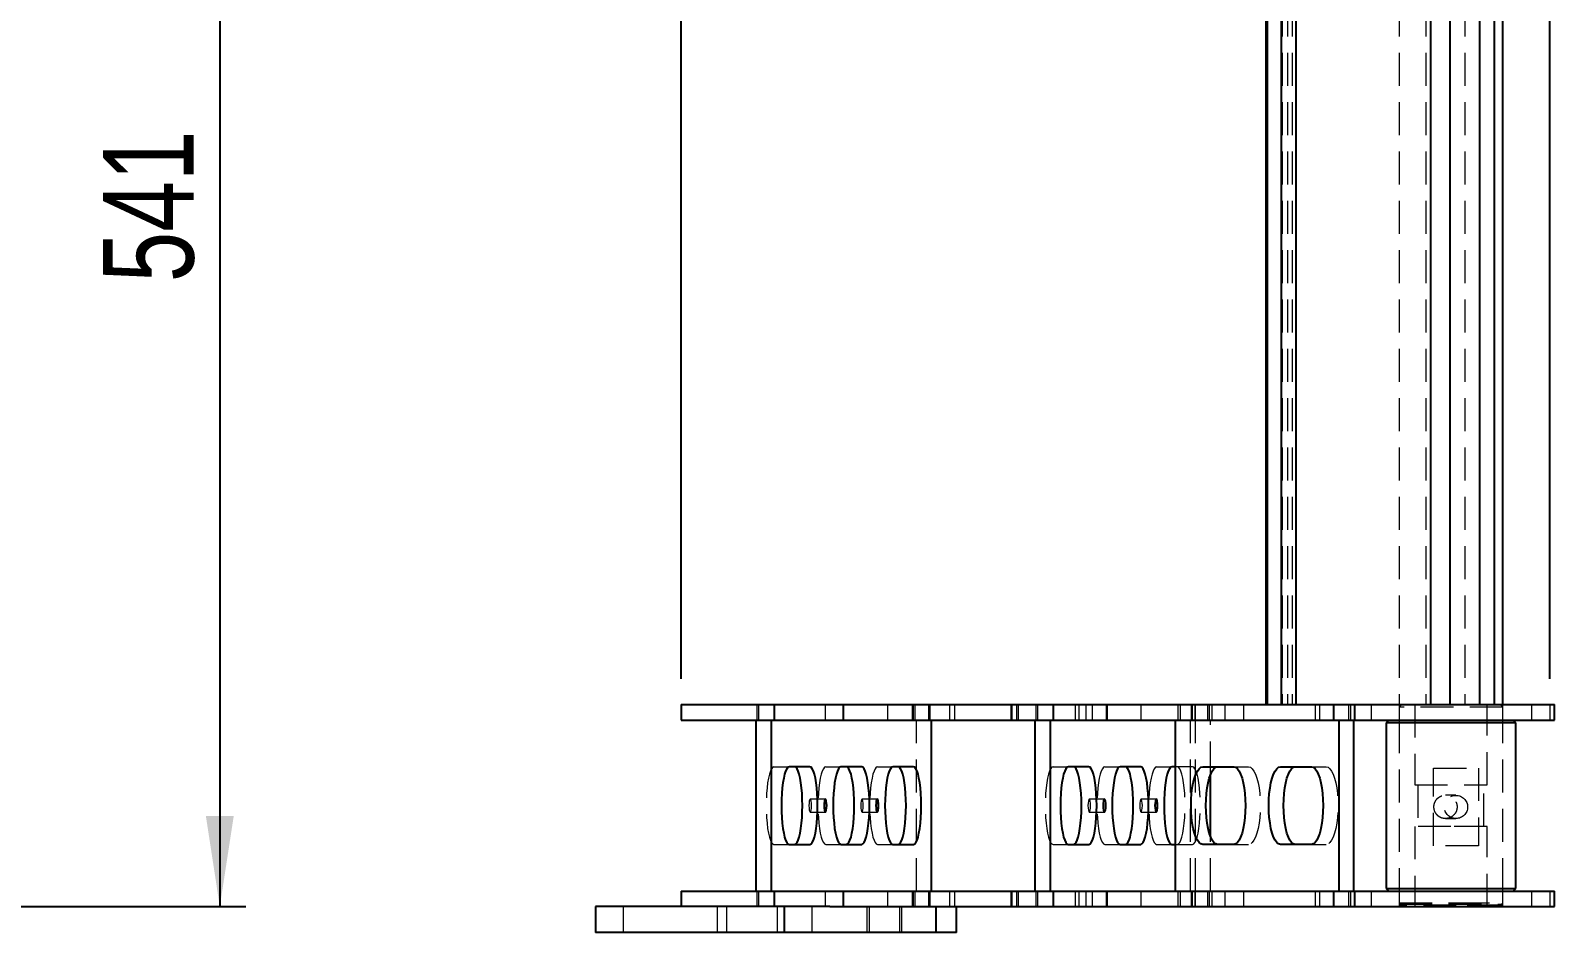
# Model space of a CAD drawing. Header units: millimetres. Extents: x 0 to 1847, y 0 to 674.
# Drawn here: x 303.2 to 362.1, y 177.9 to 212.8 of the extents above; entities that cross this region are included whole.
import ezdxf

# ---------------------------------------------------------------- set-up
doc = ezdxf.new("R2010")
doc.units = ezdxf.units.MM
doc.linetypes.add('HIDDEN', pattern=[1.905, 1.27, -0.635])
doc.layers.add('FORMATO', color=7, linetype='Continuous')
doc.styles.add('SLDTEXTSTYLE0', font='TXT', dxfattribs={"width": 0.75})
doc.dimstyles.new('SLDDIMSTYLE0', dxfattribs={"dimtxt": 3.5, "dimasz": 3.5, "dimexe": 0, "dimexo": 0.0625, "dimgap": 0.875, "dimtad": 1, "dimdec": 1, "dimlfac": 10, "dimrnd": 1e-09, "dimzin": 12, "dimdsep": 46, "dimtxsty": 'SLDTEXTSTYLE0', "dimsah": 1, "dimcen": 0.09, "dimadec": 0, "dimazin": 3, "dimtfac": 1, "dimtdec": 1, "dimtofl": 0, "dimtmove": 0, "dimatfit": 3, "dimfxl": 1, "dimfrac": 2, "dimtolj": 1, "dimtzin": 12, "dimarcsym": 0})

# ---------------------------------------------------------------- blocks, each defined once
blk = doc.blocks.new('_D')
at = {"layer": 'FORMATO', "color": 7, "transparency": 16777216}
for p, q in [((211.214, 233.026), (311.503, 233.026)), ((310.503, 233.026), (310.503, 178.926)), ((211.214, 178.926), (311.503, 178.926))]:
    blk.add_line(p, q, dxfattribs=at)
for points in [[(310.503, 233.026), (309.965, 229.526), (311.042, 229.526)], [(310.503, 178.926), (311.042, 182.426), (309.965, 182.426)]]:
    blk.add_solid(points, dxfattribs=at)
at = {"layer": 'FORMATO', "color": 7, "transparency": 16777216, "insert": (305.991, 203.035), "char_height": 3.5, "attachment_point": 1, "rotation": 90, "style": 'SLDTEXTSTYLE0'}
blk.add_mtext('541', dxfattribs=at)
blk = doc.blocks.new('_D_9')
at = {"layer": 'FORMATO', "color": 7, "transparency": 16777216}
for p, q in [((328.317, 187.726), (328.317, 244.026)), ((361.869, 187.726), (361.869, 244.026)), ((328.317, 243.026), (361.869, 243.026))]:
    blk.add_line(p, q, dxfattribs=at)
for points in [[(328.317, 243.026), (331.817, 242.487), (331.817, 243.564)], [(361.869, 243.026), (358.369, 243.564), (358.369, 242.487)]]:
    blk.add_solid(points, dxfattribs=at)
at = {"layer": 'FORMATO', "color": 7, "transparency": 16777216, "insert": (339.275, 247.538), "char_height": 3.5, "attachment_point": 1, "style": 'SLDTEXTSTYLE0'}
blk.add_mtext('335,5', dxfattribs=at)

msp = doc.modelspace()

# ---------------------------------------------------------------- linework, layer by layer
at = {"color": 7, "linetype": 'Continuous', "lineweight": 25}
for p, q in [((350.901, 225.226), (350.901, 186.726)), ((350.957, 225.226), (350.957, 186.726)), ((351.497, 225.226), (351.497, 186.726)), ((352.069, 225.226), (352.069, 186.726)), ((357.263, 225.226), (357.263, 186.726)), ((358.016, 225.226), (358.016, 186.726)), ((359.156, 225.226), (359.156, 186.726)), ((359.728, 225.226), (359.728, 186.726)), ((360.054, 186.726), (360.054, 225.226)), ((328.317, 186.726), (328.317, 186.126)), ((328.317, 186.726), (334.575, 186.726)), ((334.575, 186.726), (334.575, 186.126)), ((334.575, 186.726), (354.331, 186.726)), ((354.331, 186.726), (354.331, 186.126)), ((354.331, 186.726), (362.054, 186.726)), ((362.054, 186.126), (362.054, 186.726)), ((328.317, 186.126), (334.575, 186.126)), ((331.206, 186.126), (331.206, 179.526)), ((331.794, 186.126), (331.794, 179.526)), ((334.575, 186.126), (354.331, 186.126)), ((337.995, 179.526), (337.995, 186.126)), ((341.983, 186.126), (341.983, 179.526)), ((342.571, 186.126), (342.571, 179.526)), ((347.416, 179.526), (347.416, 186.126)), ((353.717, 186.126), (353.717, 179.526)), ((354.289, 186.126), (354.289, 179.526)), ((354.331, 186.126), (362.054, 186.126)), ((355.654, 186.126), (355.554, 186.026)), ((355.554, 186.026), (355.554, 179.626)), ((360.554, 186.026), (355.554, 186.026)), ((360.554, 186.026), (360.454, 186.126)), ((360.554, 179.626), (360.554, 186.026)), ((333.294, 184.326), (332.494, 184.326)), ((335.294, 184.326), (334.494, 184.326)), ((337.295, 184.326), (336.495, 184.326)), ((344.072, 184.326), (343.271, 184.326)), ((346.072, 184.326), (345.272, 184.326)), ((347.416, 184.326), (347.272, 184.326)), ((348.466, 184.326), (349.666, 184.326)), ((351.467, 184.326), (352.667, 184.326)), ((348.773, 181.615), (348.773, 184.036)), ((332.494, 181.326), (333.294, 181.326)), ((334.494, 181.326), (335.294, 181.326)), ((336.495, 181.326), (337.295, 181.326)), ((343.271, 181.326), (344.072, 181.326)), ((345.272, 181.326), (346.072, 181.326)), ((347.272, 181.326), (347.416, 181.326)), ((349.666, 181.326), (348.466, 181.326)), ((352.667, 181.326), (351.467, 181.326)), ((355.554, 179.626), (355.654, 179.526)), ((355.554, 179.626), (358.054, 179.626)), ((358.054, 179.626), (360.554, 179.626)), ((360.454, 179.526), (360.554, 179.626)), ((328.317, 179.526), (328.317, 178.926)), ((328.317, 179.526), (334.575, 179.526)), ((334.575, 179.526), (334.575, 178.926)), ((334.575, 179.526), (354.331, 179.526)), ((354.331, 179.526), (354.331, 178.926)), ((354.331, 179.526), (362.054, 179.526)), ((362.054, 178.926), (362.054, 179.526)), ((325.017, 178.926), (325.017, 177.926)), ((332.312, 178.926), (325.017, 178.926)), ((332.312, 177.926), (332.312, 178.926)), ((334.069, 178.926), (332.312, 178.926)), ((334.069, 178.926), (334.575, 178.926)), ((334.575, 178.926), (354.331, 178.926)), ((338.17, 177.926), (338.17, 178.926)), ((338.955, 177.926), (338.955, 178.926)), ((354.331, 178.926), (362.054, 178.926)), ((332.312, 177.926), (325.017, 177.926)), ((338.17, 177.926), (332.312, 177.926)), ((338.955, 177.926), (338.17, 177.926))]:
    msp.add_line(p, q, dxfattribs=at)
at = {"color": 7, "linetype": 'HIDDEN', "lineweight": 18}
for p, q in [((351.501, 225.226), (351.501, 186.726)), ((351.529, 225.226), (351.529, 186.726)), ((351.741, 225.226), (351.741, 186.726)), ((351.921, 225.226), (351.921, 186.726)), ((356.054, 225.226), (356.054, 186.726)), ((357.083, 225.226), (357.083, 186.726)), ((358.588, 225.226), (358.588, 186.726)), ((331.257, 186.126), (331.257, 186.726)), ((331.326, 186.126), (331.326, 186.726)), ((331.914, 186.126), (331.914, 186.726)), ((331.943, 186.126), (331.943, 186.726)), ((333.888, 186.726), (333.888, 186.126)), ((334.597, 186.726), (334.597, 186.126)), ((336.289, 186.726), (336.289, 186.126)), ((337.258, 186.126), (337.258, 186.726)), ((337.287, 186.726), (337.287, 186.126)), ((337.345, 186.726), (337.345, 186.126)), ((337.875, 186.726), (337.875, 186.126)), ((337.944, 186.126), (337.944, 186.726)), ((338.689, 186.726), (338.689, 186.126)), ((338.888, 186.126), (338.888, 186.726)), ((341.051, 186.726), (341.051, 186.126)), ((341.09, 186.726), (341.09, 186.126)), ((341.289, 186.126), (341.289, 186.726)), ((341.345, 186.126), (341.345, 186.726)), ((342.034, 186.126), (342.034, 186.726)), ((342.103, 186.126), (342.103, 186.726)), ((342.691, 186.126), (342.691, 186.726)), ((342.72, 186.126), (342.72, 186.726)), ((343.551, 186.126), (343.551, 186.726)), ((343.689, 186.126), (343.689, 186.726)), ((343.951, 186.726), (343.951, 186.126)), ((344.197, 186.726), (344.197, 186.126)), ((344.211, 186.126), (344.211, 186.726)), ((344.755, 186.126), (344.755, 186.726)), ((344.779, 186.726), (344.779, 186.126)), ((346.09, 186.126), (346.09, 186.726)), ((347.518, 186.126), (347.518, 186.726)), ((347.596, 186.726), (347.596, 186.126)), ((348.036, 186.126), (348.036, 186.726)), ((348.065, 186.726), (348.065, 186.126)), ((348.168, 186.726), (348.168, 186.126)), ((348.186, 186.126), (348.186, 186.726)), ((348.653, 186.726), (348.653, 186.126)), ((348.722, 186.126), (348.722, 186.726)), ((348.822, 186.726), (348.822, 186.126)), ((349.318, 186.726), (349.318, 186.126)), ((350.056, 186.126), (350.056, 186.726)), ((352.822, 186.126), (352.822, 186.726)), ((352.982, 186.726), (352.982, 186.126)), ((353.519, 186.126), (353.519, 186.726)), ((353.537, 186.126), (353.537, 186.726)), ((354.109, 186.126), (354.109, 186.726)), ((354.187, 186.126), (354.187, 186.726)), ((354.969, 186.726), (354.969, 186.126)), ((356.154, 186.726), (356.054, 186.626)), ((356.054, 186.726), (356.054, 186.126)), ((360.054, 186.626), (356.054, 186.626)), ((356.054, 186.626), (356.054, 186.126)), ((356.654, 186.726), (356.654, 183.626)), ((359.454, 183.626), (359.454, 186.726)), ((360.054, 186.626), (359.954, 186.726)), ((360.054, 186.126), (360.054, 186.726)), ((360.054, 186.126), (360.054, 186.626)), ((361.165, 186.726), (361.165, 186.126)), ((361.869, 186.726), (361.869, 186.126)), ((337.407, 179.526), (337.407, 186.126)), ((347.988, 179.526), (347.988, 186.126)), ((348.185, 179.526), (348.185, 186.126)), ((348.773, 184.036), (348.773, 186.126)), ((356.054, 186.126), (356.054, 179.526)), ((360.054, 179.526), (360.054, 186.126)), ((331.906, 184.326), (332.494, 184.326)), ((333.906, 184.326), (334.494, 184.326)), ((335.907, 184.326), (336.495, 184.326)), ((342.684, 184.326), (343.271, 184.326)), ((344.684, 184.326), (345.272, 184.326)), ((346.684, 184.326), (347.272, 184.326)), ((348.072, 184.326), (347.416, 184.326)), ((349.666, 184.326), (350.239, 184.326)), ((352.667, 184.326), (353.239, 184.326)), ((357.381, 181.276), (357.381, 184.276)), ((357.381, 184.276), (359.115, 184.276)), ((359.115, 184.276), (359.115, 181.276)), ((333.894, 183.076), (333.306, 183.076)), ((335.895, 183.076), (335.307, 183.076)), ((344.672, 183.076), (344.084, 183.076)), ((346.672, 183.076), (346.084, 183.076)), ((356.654, 183.626), (359.454, 183.626)), ((356.779, 183.626), (356.779, 182.026)), ((358.248, 183.226), (357.838, 183.226)), ((359.329, 182.026), (359.329, 183.626)), ((333.306, 182.576), (333.894, 182.576)), ((335.307, 182.576), (335.895, 182.576)), ((344.084, 182.576), (344.672, 182.576)), ((346.084, 182.576), (346.672, 182.576)), ((358.054, 182.026), (356.654, 182.026)), ((356.654, 182.026), (356.654, 178.926)), ((357.838, 182.326), (358.248, 182.326)), ((359.454, 182.026), (358.054, 182.026)), ((359.454, 178.926), (359.454, 182.026)), ((331.906, 181.326), (332.494, 181.326)), ((333.906, 181.326), (334.494, 181.326)), ((335.907, 181.326), (336.495, 181.326)), ((342.684, 181.326), (343.271, 181.326)), ((344.684, 181.326), (345.272, 181.326)), ((346.684, 181.326), (347.272, 181.326)), ((347.416, 181.326), (348.072, 181.326)), ((348.773, 179.526), (348.773, 181.615)), ((349.666, 181.326), (350.239, 181.326)), ((352.667, 181.326), (353.239, 181.326)), ((359.115, 181.276), (357.381, 181.276)), ((331.257, 178.926), (331.257, 179.526)), ((331.326, 178.926), (331.326, 179.526)), ((331.914, 178.926), (331.914, 179.526)), ((331.943, 178.926), (331.943, 179.526)), ((333.888, 179.526), (333.888, 178.926)), ((334.597, 179.526), (334.597, 178.926)), ((336.289, 179.526), (336.289, 178.926)), ((337.258, 178.926), (337.258, 179.526)), ((337.287, 179.526), (337.287, 178.926)), ((337.345, 179.526), (337.345, 178.926)), ((337.875, 179.526), (337.875, 178.926)), ((337.944, 178.926), (337.944, 179.526)), ((338.689, 179.526), (338.689, 178.926)), ((338.888, 178.926), (338.888, 179.526)), ((341.051, 179.526), (341.051, 178.926)), ((341.09, 179.526), (341.09, 178.926)), ((341.289, 178.926), (341.289, 179.526)), ((341.345, 178.926), (341.345, 179.526)), ((342.034, 178.926), (342.034, 179.526)), ((342.103, 178.926), (342.103, 179.526)), ((342.691, 178.926), (342.691, 179.526)), ((342.72, 178.926), (342.72, 179.526)), ((343.551, 178.926), (343.551, 179.526)), ((343.689, 178.926), (343.689, 179.526)), ((343.951, 179.526), (343.951, 178.926)), ((344.197, 179.526), (344.197, 178.926)), ((344.211, 178.926), (344.211, 179.526)), ((344.755, 178.926), (344.755, 179.526)), ((344.779, 179.526), (344.779, 178.926)), ((346.09, 178.926), (346.09, 179.526)), ((347.518, 178.926), (347.518, 179.526)), ((347.596, 179.526), (347.596, 178.926)), ((348.036, 178.926), (348.036, 179.526)), ((348.065, 179.526), (348.065, 178.926)), ((348.168, 179.526), (348.168, 178.926)), ((348.186, 178.926), (348.186, 179.526)), ((348.653, 179.526), (348.653, 178.926)), ((348.722, 178.926), (348.722, 179.526)), ((348.822, 179.526), (348.822, 178.926)), ((349.318, 179.526), (349.318, 178.926)), ((350.056, 178.926), (350.056, 179.526)), ((352.822, 178.926), (352.822, 179.526)), ((352.982, 179.526), (352.982, 178.926)), ((353.519, 178.926), (353.519, 179.526)), ((353.537, 178.926), (353.537, 179.526)), ((354.109, 178.926), (354.109, 179.526)), ((354.187, 178.926), (354.187, 179.526)), ((354.969, 179.526), (354.969, 178.926)), ((356.054, 179.526), (356.054, 179.026)), ((356.054, 179.526), (356.054, 178.926)), ((356.054, 179.076), (358.27, 179.076)), ((356.054, 179.076), (356.154, 178.976)), ((356.054, 179.026), (360.054, 179.026)), ((356.054, 179.026), (356.154, 178.926)), ((358.259, 178.976), (356.154, 178.976)), ((359.954, 178.976), (358.259, 178.976)), ((358.27, 179.076), (360.054, 179.076)), ((359.954, 178.976), (360.054, 179.076)), ((359.954, 178.926), (360.054, 179.026)), ((360.054, 179.026), (360.054, 179.526)), ((360.054, 178.926), (360.054, 179.526)), ((361.165, 179.526), (361.165, 178.926)), ((361.869, 179.526), (361.869, 178.926)), ((326.088, 178.926), (326.088, 177.926)), ((329.723, 177.926), (329.723, 178.926)), ((330.088, 177.926), (330.088, 178.926)), ((332.028, 178.926), (332.028, 177.926)), ((333.378, 177.926), (333.378, 178.926)), ((335.491, 178.926), (335.491, 177.926)), ((335.581, 178.926), (335.581, 177.926)), ((336.773, 177.926), (336.773, 178.926)), ((336.841, 177.926), (336.841, 178.926)), ((338.931, 178.926), (338.931, 177.926))]:
    msp.add_line(p, q, dxfattribs=at)
at = {"color": 7, "linetype": 'HIDDEN', "lineweight": 18, "flags": 128}
for points in [[(331.906, 184.326), (331.859, 184.307), (331.813, 184.252), (331.77, 184.162), (331.73, 184.039), (331.694, 183.887), (331.663, 183.708), (331.639, 183.507), (331.621, 183.289), (331.61, 183.061), (331.606, 182.826), (331.61, 182.591), (331.621, 182.362), (331.639, 182.145), (331.663, 181.944), (331.694, 181.765), (331.73, 181.612), (331.77, 181.489), (331.813, 181.399), (331.859, 181.344), (331.906, 181.326)], [(333.906, 184.326), (333.859, 184.307), (333.814, 184.252), (333.77, 184.162), (333.73, 184.039), (333.694, 183.887), (333.664, 183.708), (333.639, 183.507), (333.621, 183.289), (333.61, 183.061), (333.606, 182.826), (333.61, 182.591), (333.621, 182.362), (333.639, 182.145), (333.664, 181.944), (333.694, 181.765), (333.73, 181.612), (333.77, 181.489), (333.814, 181.399), (333.859, 181.344), (333.906, 181.326)], [(335.907, 184.326), (335.86, 184.307), (335.814, 184.252), (335.771, 184.162), (335.73, 184.039), (335.695, 183.887), (335.664, 183.708), (335.639, 183.507), (335.621, 183.289), (335.61, 183.061), (335.607, 182.826), (335.61, 182.591), (335.621, 182.362), (335.639, 182.145), (335.664, 181.944), (335.695, 181.765), (335.73, 181.612), (335.771, 181.489), (335.814, 181.399), (335.86, 181.344), (335.907, 181.326)], [(342.684, 184.326), (342.637, 184.307), (342.591, 184.252), (342.547, 184.162), (342.507, 184.039), (342.471, 183.887), (342.441, 183.708), (342.416, 183.507), (342.398, 183.289), (342.387, 183.061), (342.383, 182.826), (342.387, 182.591), (342.398, 182.362), (342.416, 182.145), (342.441, 181.944), (342.471, 181.765), (342.507, 181.612), (342.547, 181.489), (342.591, 181.399), (342.637, 181.344), (342.684, 181.326)], [(344.684, 184.326), (344.637, 184.307), (344.591, 184.252), (344.548, 184.162), (344.508, 184.039), (344.472, 183.887), (344.441, 183.708), (344.417, 183.507), (344.399, 183.289), (344.388, 183.061), (344.384, 182.826), (344.388, 182.591), (344.399, 182.362), (344.417, 182.145), (344.441, 181.944), (344.472, 181.765), (344.508, 181.612), (344.548, 181.489), (344.591, 181.399), (344.637, 181.344), (344.684, 181.326)], [(346.684, 184.326), (346.637, 184.307), (346.592, 184.252), (346.548, 184.162), (346.508, 184.039), (346.472, 183.887), (346.442, 183.708), (346.417, 183.507), (346.399, 183.289), (346.388, 183.061), (346.384, 182.826), (346.388, 182.591), (346.399, 182.362), (346.417, 182.145), (346.442, 181.944), (346.472, 181.765), (346.508, 181.612), (346.548, 181.489), (346.592, 181.399), (346.637, 181.344), (346.684, 181.326)], [(347.485, 181.326), (347.532, 181.344), (347.577, 181.399), (347.621, 181.489), (347.661, 181.612), (347.697, 181.765), (347.727, 181.944), (347.752, 182.145), (347.77, 182.362), (347.781, 182.591), (347.785, 182.826), (347.781, 183.061), (347.77, 183.289), (347.752, 183.507), (347.727, 183.708), (347.697, 183.887), (347.661, 184.039), (347.621, 184.162), (347.577, 184.252), (347.532, 184.307), (347.485, 184.326)], [(348.072, 181.326), (348.119, 181.344), (348.165, 181.399), (348.209, 181.489), (348.249, 181.612), (348.285, 181.765), (348.315, 181.944), (348.34, 182.145), (348.358, 182.362), (348.369, 182.591), (348.373, 182.826), (348.369, 183.061), (348.358, 183.289), (348.34, 183.507), (348.315, 183.708), (348.285, 183.887), (348.249, 184.039), (348.209, 184.162), (348.165, 184.252), (348.119, 184.307), (348.072, 184.326)], [(350.239, 184.326), (350.309, 184.307), (350.378, 184.252), (350.443, 184.162), (350.503, 184.039), (350.557, 183.887), (350.603, 183.708), (350.64, 183.507), (350.667, 183.289), (350.683, 183.061), (350.689, 182.826), (350.683, 182.591), (350.667, 182.362), (350.64, 182.145), (350.603, 181.944), (350.557, 181.765), (350.503, 181.612), (350.443, 181.489), (350.378, 181.399), (350.309, 181.344), (350.239, 181.326)], [(353.239, 184.326), (353.31, 184.307), (353.378, 184.252), (353.443, 184.162), (353.504, 184.039), (353.557, 183.887), (353.603, 183.708), (353.64, 183.507), (353.667, 183.289), (353.684, 183.061), (353.689, 182.826), (353.684, 182.591), (353.667, 182.362), (353.64, 182.145), (353.603, 181.944), (353.557, 181.765), (353.504, 181.612), (353.443, 181.489), (353.378, 181.399), (353.31, 181.344), (353.239, 181.326)], [(333.306, 183.076), (333.287, 183.057), (333.271, 183.003), (333.26, 182.922), (333.256, 182.826), (333.26, 182.73), (333.271, 182.649), (333.287, 182.595), (333.306, 182.576), (333.325, 182.595), (333.342, 182.649), (333.352, 182.73), (333.356, 182.826), (333.352, 182.922), (333.342, 183.003), (333.325, 183.057), (333.306, 183.076)], [(335.307, 183.076), (335.288, 183.057), (335.271, 183.003), (335.26, 182.922), (335.257, 182.826), (335.26, 182.73), (335.271, 182.649), (335.288, 182.595), (335.307, 182.576), (335.326, 182.595), (335.342, 182.649), (335.353, 182.73), (335.357, 182.826), (335.353, 182.922), (335.342, 183.003), (335.326, 183.057), (335.307, 183.076)], [(344.084, 183.076), (344.065, 183.057), (344.049, 183.003), (344.038, 182.922), (344.034, 182.826), (344.038, 182.73), (344.049, 182.649), (344.065, 182.595), (344.084, 182.576), (344.103, 182.595), (344.119, 182.649), (344.13, 182.73), (344.134, 182.826), (344.13, 182.922), (344.119, 183.003), (344.103, 183.057), (344.084, 183.076)], [(346.084, 183.076), (346.065, 183.057), (346.049, 183.003), (346.038, 182.922), (346.034, 182.826), (346.038, 182.73), (346.049, 182.649), (346.065, 182.595), (346.084, 182.576), (346.103, 182.595), (346.12, 182.649), (346.131, 182.73), (346.134, 182.826), (346.131, 182.922), (346.12, 183.003), (346.103, 183.057), (346.084, 183.076)]]:
    msp.add_lwpolyline(points, dxfattribs=at)
at = {"color": 7, "linetype": 'Continuous', "lineweight": 25, "flags": 128}
for points in [[(332.494, 184.326), (332.447, 184.307), (332.401, 184.252), (332.358, 184.162), (332.317, 184.039), (332.282, 183.887), (332.251, 183.708), (332.226, 183.507), (332.208, 183.289), (332.197, 183.061), (332.194, 182.826), (332.197, 182.591), (332.208, 182.362), (332.226, 182.145), (332.251, 181.944), (332.282, 181.765), (332.317, 181.612), (332.358, 181.489), (332.401, 181.399), (332.447, 181.344), (332.494, 181.326)], [(332.706, 181.326), (332.753, 181.344), (332.799, 181.399), (332.842, 181.489), (332.882, 181.612), (332.918, 181.765), (332.949, 181.944), (332.973, 182.145), (332.991, 182.362), (333.002, 182.591), (333.006, 182.826), (333.002, 183.061), (332.991, 183.289), (332.973, 183.507), (332.949, 183.708), (332.918, 183.887), (332.882, 184.039), (332.842, 184.162), (332.799, 184.252), (332.753, 184.307), (332.706, 184.326)], [(333.294, 181.326), (333.341, 181.344), (333.387, 181.399), (333.43, 181.489), (333.47, 181.612), (333.506, 181.765), (333.537, 181.944), (333.561, 182.145), (333.579, 182.362), (333.59, 182.591), (333.594, 182.826), (333.59, 183.061), (333.579, 183.289), (333.561, 183.507), (333.537, 183.708), (333.506, 183.887), (333.47, 184.039), (333.43, 184.162), (333.387, 184.252), (333.341, 184.307), (333.294, 184.326)], [(334.494, 184.326), (334.447, 184.307), (334.401, 184.252), (334.358, 184.162), (334.318, 184.039), (334.282, 183.887), (334.251, 183.708), (334.227, 183.507), (334.209, 183.289), (334.198, 183.061), (334.194, 182.826), (334.198, 182.591), (334.209, 182.362), (334.227, 182.145), (334.251, 181.944), (334.282, 181.765), (334.318, 181.612), (334.358, 181.489), (334.401, 181.399), (334.447, 181.344), (334.494, 181.326)], [(334.707, 181.326), (334.753, 181.344), (334.799, 181.399), (334.843, 181.489), (334.883, 181.612), (334.919, 181.765), (334.949, 181.944), (334.974, 182.145), (334.992, 182.362), (335.003, 182.591), (335.007, 182.826), (335.003, 183.061), (334.992, 183.289), (334.974, 183.507), (334.949, 183.708), (334.919, 183.887), (334.883, 184.039), (334.843, 184.162), (334.799, 184.252), (334.753, 184.307), (334.707, 184.326)], [(335.294, 181.326), (335.341, 181.344), (335.387, 181.399), (335.431, 181.489), (335.471, 181.612), (335.507, 181.765), (335.537, 181.944), (335.562, 182.145), (335.58, 182.362), (335.591, 182.591), (335.594, 182.826), (335.591, 183.061), (335.58, 183.289), (335.562, 183.507), (335.537, 183.708), (335.507, 183.887), (335.471, 184.039), (335.431, 184.162), (335.387, 184.252), (335.341, 184.307), (335.294, 184.326)], [(336.495, 184.326), (336.448, 184.307), (336.402, 184.252), (336.358, 184.162), (336.318, 184.039), (336.282, 183.887), (336.252, 183.708), (336.227, 183.507), (336.209, 183.289), (336.198, 183.061), (336.195, 182.826), (336.198, 182.591), (336.209, 182.362), (336.227, 182.145), (336.252, 181.944), (336.282, 181.765), (336.318, 181.612), (336.358, 181.489), (336.402, 181.399), (336.448, 181.344), (336.495, 181.326)], [(336.707, 181.326), (336.754, 181.344), (336.8, 181.399), (336.843, 181.489), (336.883, 181.612), (336.919, 181.765), (336.95, 181.944), (336.974, 182.145), (336.992, 182.362), (337.003, 182.591), (337.007, 182.826), (337.003, 183.061), (336.992, 183.289), (336.974, 183.507), (336.95, 183.708), (336.919, 183.887), (336.883, 184.039), (336.843, 184.162), (336.8, 184.252), (336.754, 184.307), (336.707, 184.326)], [(337.295, 181.326), (337.342, 181.344), (337.388, 181.399), (337.431, 181.489), (337.471, 181.612), (337.507, 181.765), (337.538, 181.944), (337.562, 182.145), (337.58, 182.362), (337.591, 182.591), (337.595, 182.826), (337.591, 183.061), (337.58, 183.289), (337.562, 183.507), (337.538, 183.708), (337.507, 183.887), (337.471, 184.039), (337.431, 184.162), (337.388, 184.252), (337.342, 184.307), (337.295, 184.326)], [(343.271, 184.326), (343.224, 184.307), (343.179, 184.252), (343.135, 184.162), (343.095, 184.039), (343.059, 183.887), (343.029, 183.708), (343.004, 183.507), (342.986, 183.289), (342.975, 183.061), (342.971, 182.826), (342.975, 182.591), (342.986, 182.362), (343.004, 182.145), (343.029, 181.944), (343.059, 181.765), (343.095, 181.612), (343.135, 181.489), (343.179, 181.399), (343.224, 181.344), (343.271, 181.326)], [(343.484, 181.326), (343.531, 181.344), (343.576, 181.399), (343.62, 181.489), (343.66, 181.612), (343.696, 181.765), (343.726, 181.944), (343.751, 182.145), (343.769, 182.362), (343.78, 182.591), (343.784, 182.826), (343.78, 183.061), (343.769, 183.289), (343.751, 183.507), (343.726, 183.708), (343.696, 183.887), (343.66, 184.039), (343.62, 184.162), (343.576, 184.252), (343.531, 184.307), (343.484, 184.326)], [(344.072, 181.326), (344.119, 181.344), (344.164, 181.399), (344.208, 181.489), (344.248, 181.612), (344.284, 181.765), (344.314, 181.944), (344.339, 182.145), (344.357, 182.362), (344.368, 182.591), (344.372, 182.826), (344.368, 183.061), (344.357, 183.289), (344.339, 183.507), (344.314, 183.708), (344.284, 183.887), (344.248, 184.039), (344.208, 184.162), (344.164, 184.252), (344.119, 184.307), (344.072, 184.326)], [(345.272, 184.326), (345.225, 184.307), (345.179, 184.252), (345.136, 184.162), (345.095, 184.039), (345.06, 183.887), (345.029, 183.708), (345.005, 183.507), (344.986, 183.289), (344.975, 183.061), (344.972, 182.826), (344.975, 182.591), (344.986, 182.362), (345.005, 182.145), (345.029, 181.944), (345.06, 181.765), (345.095, 181.612), (345.136, 181.489), (345.179, 181.399), (345.225, 181.344), (345.272, 181.326)], [(345.484, 181.326), (345.531, 181.344), (345.577, 181.399), (345.62, 181.489), (345.661, 181.612), (345.696, 181.765), (345.727, 181.944), (345.752, 182.145), (345.77, 182.362), (345.781, 182.591), (345.784, 182.826), (345.781, 183.061), (345.77, 183.289), (345.752, 183.507), (345.727, 183.708), (345.696, 183.887), (345.661, 184.039), (345.62, 184.162), (345.577, 184.252), (345.531, 184.307), (345.484, 184.326)], [(346.072, 181.326), (346.119, 181.344), (346.165, 181.399), (346.208, 181.489), (346.248, 181.612), (346.284, 181.765), (346.315, 181.944), (346.339, 182.145), (346.357, 182.362), (346.368, 182.591), (346.372, 182.826), (346.368, 183.061), (346.357, 183.289), (346.339, 183.507), (346.315, 183.708), (346.284, 183.887), (346.248, 184.039), (346.208, 184.162), (346.165, 184.252), (346.119, 184.307), (346.072, 184.326)], [(347.272, 184.326), (347.225, 184.307), (347.18, 184.252), (347.136, 184.162), (347.096, 184.039), (347.06, 183.887), (347.03, 183.708), (347.005, 183.507), (346.987, 183.289), (346.976, 183.061), (346.972, 182.826), (346.976, 182.591), (346.987, 182.362), (347.005, 182.145), (347.03, 181.944), (347.06, 181.765), (347.096, 181.612), (347.136, 181.489), (347.18, 181.399), (347.225, 181.344), (347.272, 181.326)], [(348.466, 181.326), (348.396, 181.344), (348.327, 181.399), (348.262, 181.489), (348.202, 181.612), (348.148, 181.765), (348.102, 181.944), (348.065, 182.145), (348.038, 182.362), (348.022, 182.591), (348.016, 182.826), (348.022, 183.061), (348.038, 183.289), (348.065, 183.507), (348.102, 183.708), (348.148, 183.887), (348.202, 184.039), (348.262, 184.162), (348.327, 184.252), (348.396, 184.307), (348.466, 184.326)], [(349.038, 181.326), (348.968, 181.344), (348.899, 181.399), (348.834, 181.489), (348.774, 181.612), (348.72, 181.765), (348.674, 181.944), (348.637, 182.145), (348.61, 182.362), (348.594, 182.591), (348.588, 182.826), (348.594, 183.061), (348.61, 183.289), (348.637, 183.507), (348.674, 183.708), (348.72, 183.887), (348.774, 184.039), (348.834, 184.162), (348.899, 184.252), (348.968, 184.307), (349.038, 184.326)], [(349.666, 184.326), (349.737, 184.307), (349.805, 184.252), (349.871, 184.162), (349.931, 184.039), (349.985, 183.887), (350.03, 183.708), (350.067, 183.507), (350.094, 183.289), (350.111, 183.061), (350.116, 182.826), (350.111, 182.591), (350.094, 182.362), (350.067, 182.145), (350.03, 181.944), (349.985, 181.765), (349.931, 181.612), (349.871, 181.489), (349.805, 181.399), (349.737, 181.344), (349.666, 181.326)], [(351.467, 181.326), (351.396, 181.344), (351.327, 181.399), (351.262, 181.489), (351.202, 181.612), (351.148, 181.765), (351.102, 181.944), (351.066, 182.145), (351.039, 182.362), (351.022, 182.591), (351.016, 182.826), (351.022, 183.061), (351.039, 183.289), (351.066, 183.507), (351.102, 183.708), (351.148, 183.887), (351.202, 184.039), (351.262, 184.162), (351.327, 184.252), (351.396, 184.307), (351.467, 184.326)], [(352.039, 181.326), (351.969, 181.344), (351.9, 181.399), (351.835, 181.489), (351.774, 181.612), (351.721, 181.765), (351.675, 181.944), (351.638, 182.145), (351.611, 182.362), (351.594, 182.591), (351.589, 182.826), (351.594, 183.061), (351.611, 183.289), (351.638, 183.507), (351.675, 183.708), (351.721, 183.887), (351.774, 184.039), (351.835, 184.162), (351.9, 184.252), (351.969, 184.307), (352.039, 184.326)], [(352.667, 184.326), (352.737, 184.307), (352.806, 184.252), (352.871, 184.162), (352.931, 184.039), (352.985, 183.887), (353.031, 183.708), (353.068, 183.507), (353.095, 183.289), (353.111, 183.061), (353.117, 182.826), (353.111, 182.591), (353.095, 182.362), (353.068, 182.145), (353.031, 181.944), (352.985, 181.765), (352.931, 181.612), (352.871, 181.489), (352.806, 181.399), (352.737, 181.344), (352.667, 181.326)], [(333.894, 183.076), (333.875, 183.057), (333.859, 183.003), (333.848, 182.922), (333.844, 182.826), (333.848, 182.73), (333.859, 182.649), (333.875, 182.595), (333.894, 182.576), (333.913, 182.595), (333.929, 182.649), (333.94, 182.73), (333.944, 182.826), (333.94, 182.922), (333.929, 183.003), (333.913, 183.057), (333.894, 183.076)], [(335.895, 183.076), (335.875, 183.057), (335.859, 183.003), (335.848, 182.922), (335.845, 182.826), (335.848, 182.73), (335.859, 182.649), (335.875, 182.595), (335.895, 182.576), (335.914, 182.595), (335.93, 182.649), (335.941, 182.73), (335.945, 182.826), (335.941, 182.922), (335.93, 183.003), (335.914, 183.057), (335.895, 183.076)], [(344.672, 183.076), (344.653, 183.057), (344.636, 183.003), (344.626, 182.922), (344.622, 182.826), (344.626, 182.73), (344.636, 182.649), (344.653, 182.595), (344.672, 182.576), (344.691, 182.595), (344.707, 182.649), (344.718, 182.73), (344.722, 182.826), (344.718, 182.922), (344.707, 183.003), (344.691, 183.057), (344.672, 183.076)], [(346.672, 183.076), (346.653, 183.057), (346.637, 183.003), (346.626, 182.922), (346.622, 182.826), (346.626, 182.73), (346.637, 182.649), (346.653, 182.595), (346.672, 182.576), (346.691, 182.595), (346.708, 182.649), (346.718, 182.73), (346.722, 182.826), (346.718, 182.922), (346.708, 183.003), (346.691, 183.057), (346.672, 183.076)]]:
    msp.add_lwpolyline(points, dxfattribs=at)
at = {"color": 7, "linetype": 'HIDDEN', "lineweight": 18}
msp.add_circle((358.248, 182.774), 0.448, dxfattribs=at)
msp.add_open_spline([(357.838, 182.326), (357.888, 182.331), (357.987, 182.34), (358.121, 182.416), (358.226, 182.528), (358.287, 182.67), (358.297, 182.823), (358.256, 182.969), (358.169, 183.094), (358.045, 183.185), (357.898, 183.231), (357.746, 183.225), (357.607, 183.17), (357.494, 183.073), (357.417, 182.941), (357.388, 182.79), (357.408, 182.64), (357.474, 182.505), (357.581, 182.399), (357.708, 182.336), (357.799, 182.329), (357.838, 182.326)], degree=3, knots=[0, 0, 0, 0, 0.052777, 0.105523, 0.15907, 0.213234, 0.266501, 0.318747, 0.371441, 0.425339, 0.479351, 0.532229, 0.5845, 0.637561, 0.691653, 0.745418, 0.797942, 0.850273, 0.903728, 0.957899, 1, 1, 1, 1], dxfattribs=at)

# ---------------------------------------------------------------- dimensions: what is measured, and where the dimension line sits
at = {"layer": 'FORMATO', "color": 7}
for base, p1, p2, angle, picture, middle in [((361.869, 243.026), (328.317, 186.726), (361.869, 186.726), 0, '_D_9', (345.093, 243.026)), ((310.503, 178.926), (210.214, 233.026), (210.214, 178.926), 90, '_D', (310.503, 206.914))]:
    dim = msp.add_linear_dim(base=base, p1=p1, p2=p2, angle=angle, dimstyle='SLDDIMSTYLE0', dxfattribs=at)
    dim.commit()
    dim.dimension.update_dxf_attribs({"geometry": picture, "text_midpoint": middle, "dimtype": 160})

doc.saveas('drawing.dxf')
